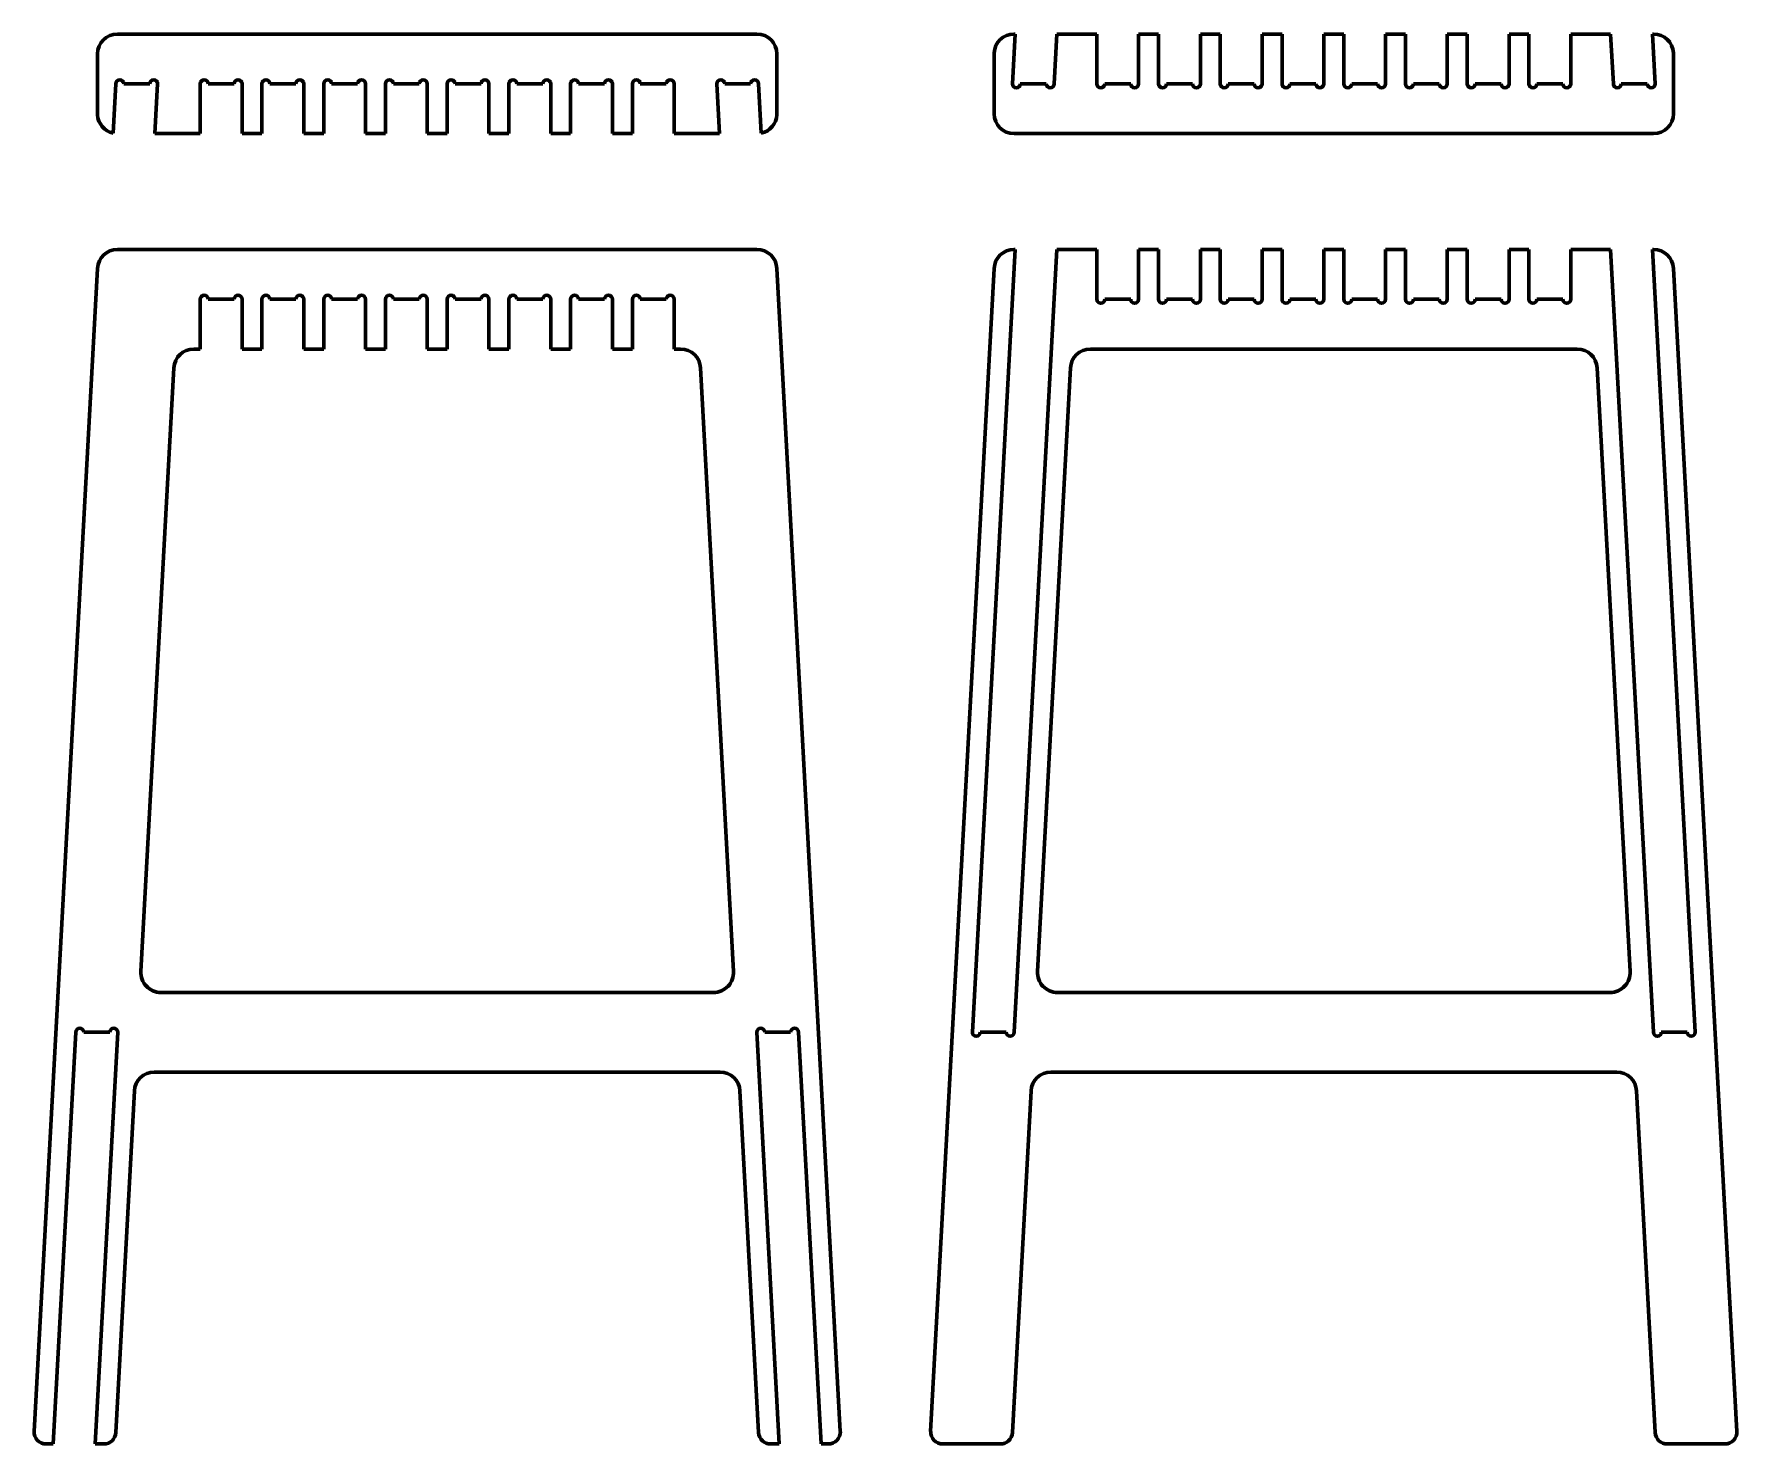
# Model space of a CAD drawing. Header units: millimetres. Extents: x -202 to 653, y -600 to 108.
import ezdxf

# ---------------------------------------------------------------- set-up
doc = ezdxf.new("R2010")
doc.units = ezdxf.units.MM
doc.linetypes.add('K5LT_BASIC', pattern=[0])

msp = doc.modelspace()

# ---------------------------------------------------------------- linework, layer by layer
at = {"color": 150, "linetype": 'K5LT_BASIC', "lineweight": 60, "true_color": 0x0080ff}
for p, q in [((160.58, 108.23), (-160.58, 108.23)), ((288.83, 83.23), (290.2, 108.23)), ((289.65, 108.23), (290.2, 108.23)), ((311.23, 108.23), (309.86, 83.23)), ((331.24, 108.23), (311.23, 108.23)), ((331.24, 83.23), (331.24, 108.23)), ((362.24, 108.23), (352.24, 108.23)), ((352.24, 108.23), (352.24, 83.23)), ((362.24, 83.23), (362.24, 108.23)), ((393.24, 108.23), (383.24, 108.23)), ((383.24, 108.23), (383.24, 83.23)), ((393.24, 83.23), (393.24, 108.23)), ((424.24, 108.23), (414.24, 108.23)), ((414.24, 108.23), (414.24, 83.23)), ((424.24, 83.23), (424.24, 108.23)), ((455.24, 108.23), (445.24, 108.23)), ((445.24, 108.23), (445.24, 83.23)), ((455.24, 83.23), (455.24, 108.23)), ((486.24, 108.23), (476.24, 108.23)), ((476.24, 108.23), (476.24, 83.23)), ((486.24, 83.23), (486.24, 108.23)), ((517.24, 108.23), (507.24, 108.23)), ((507.24, 108.23), (507.24, 83.23)), ((517.24, 83.23), (517.24, 108.23)), ((548.24, 108.23), (538.24, 108.23)), ((538.24, 108.23), (538.24, 83.23)), ((548.24, 83.23), (548.24, 108.23)), ((589.26, 108.23), (569.24, 108.23)), ((569.24, 108.23), (569.24, 83.23)), ((590.62, 83.23), (589.26, 108.23)), ((610.29, 108.23), (611.65, 83.23)), ((610.84, 108.23), (610.29, 108.23)), ((-170.58, 98.23), (-170.58, 67.69)), ((170.58, 67.69), (170.58, 98.23)), ((279.67, 98.78), (279.67, 68.23)), ((620.82, 68.23), (620.82, 98.78)), ((-162.76, 58.47), (-161.41, 83.23)), ((-157.41, 83.23), (-144.38, 83.23)), ((-140.38, 83.23), (-141.74, 58.23)), ((-119, 58.23), (-119, 83.23)), ((-115, 83.23), (-102, 83.23)), ((-98, 83.23), (-98, 58.23)), ((-88, 58.23), (-88, 83.23)), ((-84, 83.23), (-71, 83.23)), ((-67, 83.23), (-67, 58.23)), ((-57, 58.23), (-57, 83.23)), ((-53, 83.23), (-40, 83.23)), ((-36, 83.23), (-36, 58.23)), ((-26, 58.23), (-26, 83.23)), ((-22, 83.23), (-9, 83.23)), ((-5, 83.23), (-5, 58.23)), ((5, 58.23), (5, 83.23)), ((9, 83.23), (22, 83.23)), ((26, 83.23), (26, 58.23)), ((36, 58.23), (36, 83.23)), ((40, 83.23), (53, 83.23)), ((57, 83.23), (57, 58.23)), ((67, 58.23), (67, 83.23)), ((71, 83.23), (84, 83.23)), ((88, 83.23), (88, 58.23)), ((98, 58.23), (98, 83.23)), ((102, 83.23), (115, 83.23)), ((119, 83.23), (119, 58.23)), ((141.74, 58.23), (140.38, 83.23)), ((144.38, 83.23), (157.41, 83.23)), ((161.41, 83.23), (162.76, 58.47)), ((305.86, 83.23), (292.83, 83.23)), ((348.24, 83.23), (335.24, 83.23)), ((379.24, 83.23), (366.24, 83.23)), ((410.24, 83.23), (397.24, 83.23)), ((441.24, 83.23), (428.24, 83.23)), ((472.24, 83.23), (459.24, 83.23)), ((503.24, 83.23), (490.24, 83.23)), ((534.24, 83.23), (521.24, 83.23)), ((565.24, 83.23), (552.24, 83.23)), ((607.65, 83.23), (594.62, 83.23)), ((-141.74, 58.23), (-119, 58.23)), ((-98, 58.23), (-88, 58.23)), ((-67, 58.23), (-57, 58.23)), ((-36, 58.23), (-26, 58.23)), ((-5, 58.23), (5, 58.23)), ((26, 58.23), (36, 58.23)), ((57, 58.23), (67, 58.23)), ((88, 58.23), (98, 58.23)), ((119, 58.23), (141.74, 58.23)), ((289.67, 58.23), (610.82, 58.23)), ((160.59, 0), (-160.59, 0)), ((268.73, -393.15), (290.2, 0)), ((289.65, 0), (290.2, 0)), ((311.23, 0), (289.77, -393.15)), ((331.24, 0), (311.23, 0)), ((331.24, -25), (331.24, 0)), ((362.24, 0), (352.24, 0)), ((352.24, 0), (352.24, -25)), ((362.24, -25), (362.24, 0)), ((393.24, 0), (383.24, 0)), ((383.24, 0), (383.24, -25)), ((393.24, -25), (393.24, 0)), ((424.24, 0), (414.24, 0)), ((414.24, 0), (414.24, -25)), ((424.24, -25), (424.24, 0)), ((455.24, 0), (445.24, 0)), ((445.24, 0), (445.24, -25)), ((455.24, -25), (455.24, 0)), ((486.24, 0), (476.24, 0)), ((476.24, 0), (476.24, -25)), ((486.24, -25), (486.24, 0)), ((517.24, 0), (507.24, 0)), ((507.24, 0), (507.24, -25)), ((517.24, -25), (517.24, 0)), ((548.24, 0), (538.24, 0)), ((538.24, 0), (538.24, -25)), ((548.24, -25), (548.24, 0)), ((589.26, 0), (569.24, 0)), ((569.24, 0), (569.24, -25)), ((610.29, 0), (631.75, -393.15)), ((610.84, 0), (610.29, 0)), ((610.72, -393.15), (589.26, 0)), ((-170.58, -9.46), (-202.44, -593.6)), ((202.44, -593.6), (170.58, -9.46)), ((279.67, -9.46), (247.8, -593.6)), ((652.68, -593.6), (620.82, -9.46)), ((-119, -50), (-119, -25)), ((-115, -25), (-102, -25)), ((-98, -25), (-98, -50)), ((-88, -50), (-88, -25)), ((-84, -25), (-71, -25)), ((-67, -25), (-67, -50)), ((-57, -50), (-57, -25)), ((-53, -25), (-40, -25)), ((-36, -25), (-36, -50)), ((-26, -50), (-26, -25)), ((-22, -25), (-9, -25)), ((-5, -25), (-5, -50)), ((5, -50), (5, -25)), ((9, -25), (22, -25)), ((26, -25), (26, -50)), ((36, -50), (36, -25)), ((40, -25), (53, -25)), ((57, -25), (57, -50)), ((67, -50), (67, -25)), ((71, -25), (84, -25)), ((88, -25), (88, -50)), ((98, -50), (98, -25)), ((102, -25), (115, -25)), ((119, -25), (119, -50)), ((348.24, -25), (335.24, -25)), ((379.24, -25), (366.24, -25)), ((410.24, -25), (397.24, -25)), ((441.24, -25), (428.24, -25)), ((472.24, -25), (459.24, -25)), ((503.24, -25), (490.24, -25)), ((534.24, -25), (521.24, -25)), ((565.24, -25), (552.24, -25)), ((-122.26, -50), (-119, -50)), ((-98, -50), (-88, -50)), ((-67, -50), (-57, -50)), ((-36, -50), (-26, -50)), ((-5, -50), (5, -50)), ((26, -50), (36, -50)), ((57, -50), (67, -50)), ((88, -50), (98, -50)), ((119, -50), (122.26, -50)), ((327.99, -50), (572.5, -50)), ((-148.78, -362.6), (-132.24, -59.46)), ((132.24, -59.46), (148.78, -362.6)), ((301.47, -362.6), (318, -59.46)), ((582.49, -59.46), (599.02, -362.6)), ((138.79, -373.15), (-138.79, -373.15)), ((589.04, -373.15), (311.45, -373.15)), ((-192.77, -599.93), (-181.49, -393.15)), ((-177.49, -393.15), (-164.46, -393.15)), ((-160.46, -393.15), (-171.74, -599.93)), ((171.74, -599.93), (160.46, -393.15)), ((164.46, -393.15), (177.49, -393.15)), ((181.49, -393.15), (192.77, -599.93)), ((285.77, -393.15), (272.73, -393.15)), ((627.75, -393.15), (614.72, -393.15)), ((-142.07, -413.15), (142.07, -413.15)), ((308.18, -413.15), (592.31, -413.15)), ((-161.41, -594.25), (-152.05, -422.6)), ((152.05, -422.6), (161.41, -594.25)), ((288.83, -594.25), (298.19, -422.6)), ((602.29, -422.6), (611.66, -594.25)), ((-196.45, -599.93), (-192.77, -599.93)), ((-171.74, -599.93), (-167.4, -599.93)), ((167.4, -599.93), (171.74, -599.93)), ((192.77, -599.93), (196.45, -599.93)), ((253.8, -599.93), (282.84, -599.93)), ((617.65, -599.93), (646.69, -599.93))]:
    msp.add_line(p, q, dxfattribs=at)
for centre, radius, start, end in [((-160.58, 98.23), 10, 90, 180), ((160.58, 98.23), 10, 0, 90), ((289.65, 98.23), 10, 90, 176.87787), ((610.84, 98.23), 10, 3.12213, 90), ((-159.41, 83.23), 2, 0, 180), ((-142.38, 83.23), 2, 0, 180), ((-117, 83.23), 2, 0, 180), ((-100, 83.23), 2, 0, 180), ((-86, 83.23), 2, 0, 180), ((-69, 83.23), 2, 0, 180), ((-55, 83.23), 2, 0, 180), ((-38, 83.23), 2, 0, 180), ((-24, 83.23), 2, 0, 180), ((-7, 83.23), 2, 0, 180), ((7, 83.23), 2, 0, 180), ((24, 83.23), 2, 0, 180), ((38, 83.23), 2, 0, 180), ((55, 83.23), 2, 0, 180), ((69, 83.23), 2, 0, 180), ((86, 83.23), 2, 0, 180), ((100, 83.23), 2, 0, 180), ((117, 83.23), 2, 0, 180), ((142.38, 83.23), 2, 0, 180), ((159.41, 83.23), 2, 0, 180), ((290.83, 83.23), 2, 180, 0), ((307.86, 83.23), 2, 180, 0), ((333.24, 83.23), 2, 180, 0), ((350.24, 83.23), 2, 180, 0), ((364.24, 83.23), 2, 180, 0), ((381.24, 83.23), 2, 180, 0), ((395.24, 83.23), 2, 180, 0), ((412.24, 83.23), 2, 180, 0), ((426.24, 83.23), 2, 180, 0), ((443.24, 83.23), 2, 180, 0), ((457.24, 83.23), 2, 180, 0), ((474.24, 83.23), 2, 180, 0), ((488.24, 83.23), 2, 180, 0), ((505.24, 83.23), 2, 180, 0), ((519.24, 83.23), 2, 180, 0), ((536.24, 83.23), 2, 180, 0), ((550.24, 83.23), 2, 180, 0), ((567.24, 83.23), 2, 180, 0), ((592.62, 83.23), 2, 180, 0), ((609.65, 83.23), 2, 180, 0), ((-160.59, 68.23), 10, 183.12213, 257.45972), ((160.59, 68.23), 10, 282.54028, 356.87787), ((289.67, 68.23), 10, 180, 270), ((610.82, 68.23), 10, 270, 0), ((-160.59, -10), 10, 90, 176.87787), ((289.65, -10), 10, 90, 176.87787), ((160.59, -10), 10, 3.12213, 90), ((610.84, -10), 10, 3.12213, 90), ((-117, -25), 2, 0, 180), ((-100, -25), 2, 0, 180), ((-86, -25), 2, 0, 180), ((-69, -25), 2, 0, 180), ((-55, -25), 2, 0, 180), ((-38, -25), 2, 0, 180), ((-24, -25), 2, 0, 180), ((-7, -25), 2, 0, 180), ((7, -25), 2, 0, 180), ((24, -25), 2, 0, 180), ((38, -25), 2, 0, 180), ((55, -25), 2, 0, 180), ((69, -25), 2, 0, 180), ((86, -25), 2, 0, 180), ((100, -25), 2, 0, 180), ((117, -25), 2, 0, 180), ((333.24, -25), 2, 180, 0), ((350.24, -25), 2, 180, 0), ((364.24, -25), 2, 180, 0), ((381.24, -25), 2, 180, 0), ((395.24, -25), 2, 180, 0), ((412.24, -25), 2, 180, 0), ((426.24, -25), 2, 180, 0), ((443.24, -25), 2, 180, 0), ((457.24, -25), 2, 180, 0), ((474.24, -25), 2, 180, 0), ((488.24, -25), 2, 180, 0), ((505.24, -25), 2, 180, 0), ((519.24, -25), 2, 180, 0), ((536.24, -25), 2, 180, 0), ((550.24, -25), 2, 180, 0), ((567.24, -25), 2, 180, 0), ((-122.26, -60), 10, 90, 176.87787), ((122.26, -60), 10, 3.12213, 90), ((327.99, -60), 10, 90, 176.87787), ((572.5, -60), 10, 3.12213, 90), ((-138.79, -363.15), 10, 176.87787, 270), ((138.79, -363.15), 10, 270, 3.12213), ((311.45, -363.15), 10, 176.87787, 270), ((589.04, -363.15), 10, 270, 3.12213), ((-179.49, -393.15), 2, 0, 180), ((-162.46, -393.15), 2, 0, 180), ((162.46, -393.15), 2, 0, 180), ((179.49, -393.15), 2, 0, 180), ((270.73, -393.15), 2, 180, 0), ((287.77, -393.15), 2, 180, 0), ((612.72, -393.15), 2, 180, 0), ((629.75, -393.15), 2, 180, 0), ((-142.07, -423.15), 10, 90, 176.87787), ((142.07, -423.15), 10, 3.12213, 90), ((308.18, -423.15), 10, 90, 176.87787), ((592.31, -423.15), 10, 3.12213, 90), ((-196.45, -593.93), 6, 176.87787, 270), ((-167.4, -593.93), 6, 270, 356.87787), ((167.4, -593.93), 6, 183.12213, 270), ((196.45, -593.93), 6, 270, 3.12213), ((253.8, -593.93), 6, 176.87787, 270), ((282.84, -593.93), 6, 270, 356.87787), ((617.65, -593.93), 6, 183.12213, 270), ((646.69, -593.93), 6, 270, 3.12213)]:
    msp.add_arc(centre, radius, start, end, dxfattribs=at)

doc.saveas('drawing.dxf')
